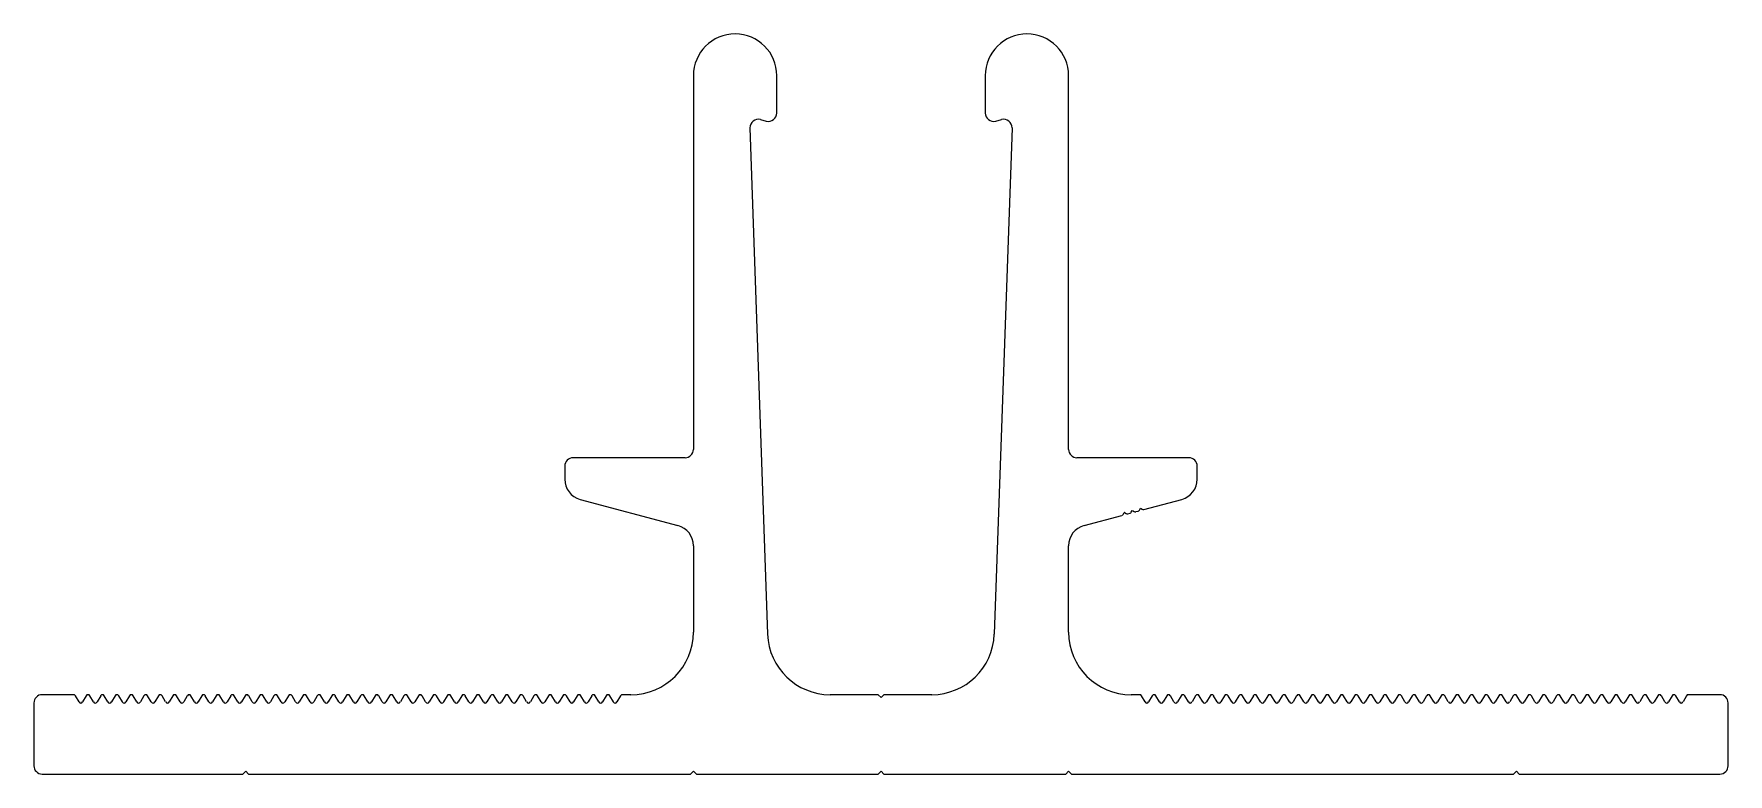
# Model space of a CAD drawing. Extents: x -100 to 103, y -14 to 74.
import ezdxf

# ---------------------------------------------------------------- set-up
doc = ezdxf.new("R2010")
doc.units = 0
doc.header["$MEASUREMENT"] = 0
doc.layers.get('Defpoints').update_dxf_attribs({"linetype": 'CONTINUOUS'})

msp = doc.modelspace()

# ---------------------------------------------------------------- linework, layer by layer
at = {"layer": 'Defpoints', "ltscale": 0.5}
for p, q in [((-20.89, 69.42), (-20.89, 24.62)), ((-10.89, 64.94), (-10.89, 69.42)), ((14.11, 69.42), (14.11, 64.94)), ((24.11, 24.62), (24.11, 69.42)), ((24.11, 69.42), (24.11, 69.42)), ((-11.98, 2.45), (-14.1, 63.16)), ((-12.85, 64.16), (-12.15, 63.97)), ((17.32, 63.16), (15.2, 2.45)), ((15.37, 63.97), (16.06, 64.16)), ((-36.32, 22.62), (-36.32, 21.04)), ((-21.89, 23.62), (-35.32, 23.62)), ((38.53, 23.62), (25.11, 23.62)), ((39.53, 21.04), (39.53, 22.62)), ((-34.46, 18.62), (-22.75, 15.48)), ((33.13, 17.41), (37.68, 18.62)), ((25.96, 15.48), (30.51, 16.7)), ((30.66, 16.82), (30.79, 17.03)), ((30.8, 17.03), (31.01, 16.91)), ((31.2, 16.89), (31.48, 16.96)), ((31.63, 17.08), (31.75, 17.29)), ((31.76, 17.29), (31.97, 17.17)), ((32.16, 17.15), (32.44, 17.22)), ((32.6, 17.34), (32.72, 17.55)), ((32.73, 17.55), (32.94, 17.43)), ((-20.89, 13.07), (-20.89, 2.71)), ((24.11, 2.71), (24.11, 13.07)), ((-99.99, -5.79), (-99.99, -13.31)), ((-95.23, -4.79), (-98.99, -4.79)), ((-94.58, -5.66), (-95.01, -4.91)), ((-93.71, -4.91), (-94.15, -5.66)), ((-92.85, -5.66), (-93.28, -4.91)), ((-91.98, -4.91), (-92.42, -5.66)), ((-91.12, -5.66), (-91.55, -4.91)), ((-90.25, -4.91), (-90.68, -5.66)), ((-90.68, -5.66), (-90.68, -5.66)), ((-89.38, -5.66), (-89.82, -4.91)), ((-88.52, -4.91), (-88.95, -5.66)), ((-87.65, -5.66), (-88.09, -4.91)), ((-86.79, -4.91), (-87.22, -5.66)), ((-87.22, -5.66), (-87.22, -5.66)), ((-85.92, -5.66), (-86.35, -4.91)), ((-85.05, -4.91), (-85.49, -5.66)), ((-85.49, -5.66), (-85.49, -5.66)), ((-84.19, -5.66), (-84.62, -4.91)), ((-83.32, -4.91), (-83.76, -5.66)), ((-82.46, -5.66), (-82.89, -4.91)), ((-81.59, -4.91), (-82.02, -5.66)), ((-82.02, -5.66), (-82.02, -5.66)), ((-80.72, -5.66), (-81.16, -4.91)), ((-79.86, -4.91), (-80.29, -5.66)), ((-80.29, -5.66), (-80.29, -5.66)), ((-78.99, -5.66), (-79.43, -4.91)), ((-78.13, -4.91), (-78.56, -5.66)), ((-77.26, -5.66), (-77.69, -4.91)), ((-76.39, -4.91), (-76.83, -5.66)), ((-76.83, -5.66), (-76.83, -5.66)), ((-75.53, -5.66), (-75.96, -4.91)), ((-74.66, -4.91), (-75.09, -5.66)), ((-75.09, -5.66), (-75.09, -5.66)), ((-73.8, -5.66), (-74.23, -4.91)), ((-72.93, -4.91), (-73.36, -5.66)), ((-72.06, -5.66), (-72.5, -4.91)), ((-71.2, -4.91), (-71.63, -5.66)), ((-71.63, -5.66), (-71.63, -5.66)), ((-70.33, -5.66), (-70.76, -4.91)), ((-69.47, -4.91), (-69.9, -5.66)), ((-69.9, -5.66), (-69.9, -5.66)), ((-68.6, -5.66), (-69.03, -4.91)), ((-67.73, -4.91), (-68.17, -5.66)), ((-66.87, -5.66), (-67.3, -4.91)), ((-66, -4.91), (-66.43, -5.66)), ((-66.43, -5.66), (-66.43, -5.66)), ((-65.14, -5.66), (-65.57, -4.91)), ((-64.27, -4.91), (-64.7, -5.66)), ((-64.7, -5.66), (-64.7, -5.66)), ((-63.4, -5.66), (-63.84, -4.91)), ((-62.54, -4.91), (-62.97, -5.66)), ((-61.67, -5.66), (-62.1, -4.91)), ((-60.81, -4.91), (-61.24, -5.66)), ((-61.24, -5.66), (-61.24, -5.66)), ((-59.94, -5.66), (-60.37, -4.91)), ((-59.07, -4.91), (-59.51, -5.66)), ((-59.51, -5.66), (-59.51, -5.66)), ((-58.21, -5.66), (-58.64, -4.91)), ((-57.34, -4.91), (-57.77, -5.66)), ((-56.48, -5.66), (-56.91, -4.91)), ((-55.61, -4.91), (-56.04, -5.66)), ((-54.74, -5.66), (-55.18, -4.91)), ((-54.74, -5.66), (-54.74, -5.66)), ((-53.88, -4.91), (-54.31, -5.66)), ((-53.01, -5.66), (-53.44, -4.91)), ((-52.15, -4.91), (-52.58, -5.66)), ((-51.28, -5.66), (-51.71, -4.91)), ((-50.41, -4.91), (-50.85, -5.66)), ((-50.85, -5.66), (-50.85, -5.66)), ((-49.55, -5.66), (-49.98, -4.91)), ((-48.68, -4.91), (-49.11, -5.66)), ((-47.82, -5.66), (-48.25, -4.91)), ((-46.95, -4.91), (-47.38, -5.66)), ((-47.38, -5.66), (-47.38, -5.66)), ((-46.08, -5.66), (-46.52, -4.91)), ((-45.22, -4.91), (-45.65, -5.66)), ((-45.65, -5.66), (-45.65, -5.66)), ((-44.35, -5.66), (-44.78, -4.91)), ((-43.48, -4.91), (-43.92, -5.66)), ((-42.62, -5.66), (-43.05, -4.91)), ((-41.75, -4.91), (-42.19, -5.66)), ((-42.19, -5.66), (-42.19, -5.66)), ((-40.89, -5.66), (-41.32, -4.91)), ((-40.02, -4.91), (-40.45, -5.66)), ((-40.45, -5.66), (-40.45, -5.66)), ((-39.15, -5.66), (-39.59, -4.91)), ((-38.29, -4.91), (-38.72, -5.66)), ((-37.42, -5.66), (-37.86, -4.91)), ((-36.56, -4.91), (-36.99, -5.66)), ((-36.99, -5.66), (-36.99, -5.66)), ((-35.69, -5.66), (-36.12, -4.91)), ((-34.82, -4.91), (-35.26, -5.66)), ((-35.26, -5.66), (-35.26, -5.66)), ((-33.96, -5.66), (-34.39, -4.91)), ((-33.09, -4.91), (-33.53, -5.66)), ((-32.23, -5.66), (-32.66, -4.91)), ((-31.36, -4.91), (-31.79, -5.66)), ((-31.79, -5.66), (-31.79, -5.66)), ((-30.49, -5.66), (-30.93, -4.91)), ((-29.63, -4.91), (-30.06, -5.66)), ((-30.06, -5.66), (-30.06, -5.66)), ((-28.39, -4.79), (-29.41, -4.79)), ((1.26, -4.79), (-4.49, -4.79)), ((1.61, -5.14), (1.26, -4.79)), ((1.96, -4.79), (1.61, -5.14)), ((7.7, -4.79), (1.96, -4.79)), ((32.63, -4.79), (31.61, -4.79)), ((33.28, -5.66), (32.84, -4.91)), ((33.28, -5.66), (33.28, -5.66)), ((34.14, -4.91), (33.71, -5.66)), ((35.01, -5.66), (34.58, -4.91)), ((35.01, -5.66), (35.01, -5.66)), ((35.87, -4.91), (35.44, -5.66)), ((36.74, -5.66), (36.31, -4.91)), ((37.61, -4.91), (37.17, -5.66)), ((38.47, -5.66), (38.04, -4.91)), ((38.47, -5.66), (38.47, -5.66)), ((39.34, -4.91), (38.91, -5.66)), ((40.2, -5.66), (39.77, -4.91)), ((40.2, -5.66), (40.2, -5.66)), ((41.07, -4.91), (40.64, -5.66)), ((41.94, -5.66), (41.5, -4.91)), ((42.8, -4.91), (42.37, -5.66)), ((43.67, -5.66), (43.24, -4.91)), ((43.67, -5.66), (43.67, -5.66)), ((44.53, -4.91), (44.1, -5.66)), ((45.4, -5.66), (44.97, -4.91)), ((45.4, -5.66), (45.4, -5.66)), ((46.27, -4.91), (45.83, -5.66)), ((47.13, -5.66), (46.7, -4.91)), ((48, -4.91), (47.57, -5.66)), ((48.87, -5.66), (48.43, -4.91)), ((48.87, -5.66), (48.87, -5.66)), ((49.73, -4.91), (49.3, -5.66)), ((50.6, -5.66), (50.16, -4.91)), ((50.6, -5.66), (50.6, -5.66)), ((51.46, -4.91), (51.03, -5.66)), ((52.33, -5.66), (51.9, -4.91)), ((53.2, -4.91), (52.76, -5.66)), ((54.06, -5.66), (53.63, -4.91)), ((54.06, -5.66), (54.06, -5.66)), ((54.93, -4.91), (54.49, -5.66)), ((55.79, -5.66), (55.36, -4.91)), ((56.66, -4.91), (56.23, -5.66)), ((57.53, -5.66), (57.09, -4.91)), ((58.39, -4.91), (57.96, -5.66)), ((57.96, -5.66), (57.96, -5.66)), ((59.26, -5.66), (58.82, -4.91)), ((60.12, -4.91), (59.69, -5.66)), ((60.99, -5.66), (60.56, -4.91)), ((61.86, -4.91), (61.42, -5.66)), ((62.72, -5.66), (62.29, -4.91)), ((62.72, -5.66), (62.72, -5.66)), ((63.59, -4.91), (63.15, -5.66)), ((64.45, -5.66), (64.02, -4.91)), ((64.45, -5.66), (64.45, -5.66)), ((65.32, -4.91), (64.89, -5.66)), ((66.19, -5.66), (65.75, -4.91)), ((67.05, -4.91), (66.62, -5.66)), ((67.92, -5.66), (67.48, -4.91)), ((67.92, -5.66), (67.92, -5.66)), ((68.78, -4.91), (68.35, -5.66)), ((69.65, -5.66), (69.22, -4.91)), ((69.65, -5.66), (69.65, -5.66)), ((70.52, -4.91), (70.08, -5.66)), ((71.38, -5.66), (70.95, -4.91)), ((72.25, -4.91), (71.81, -5.66)), ((73.11, -5.66), (72.68, -4.91)), ((73.11, -5.66), (73.11, -5.66)), ((73.98, -4.91), (73.55, -5.66)), ((74.85, -5.66), (74.41, -4.91)), ((74.85, -5.66), (74.85, -5.66)), ((75.71, -4.91), (75.28, -5.66)), ((76.58, -5.66), (76.14, -4.91)), ((77.44, -4.91), (77.01, -5.66)), ((78.31, -5.66), (77.88, -4.91)), ((78.31, -5.66), (78.31, -5.66)), ((79.18, -4.91), (78.74, -5.66)), ((80.04, -5.66), (79.61, -4.91)), ((80.04, -5.66), (80.04, -5.66)), ((80.91, -4.91), (80.47, -5.66)), ((81.77, -5.66), (81.34, -4.91)), ((82.64, -4.91), (82.21, -5.66)), ((83.51, -5.66), (83.07, -4.91)), ((83.51, -5.66), (83.51, -5.66)), ((84.37, -4.91), (83.94, -5.66)), ((85.24, -5.66), (84.81, -4.91)), ((85.24, -5.66), (85.24, -5.66)), ((86.1, -4.91), (85.67, -5.66)), ((86.97, -5.66), (86.54, -4.91)), ((87.84, -4.91), (87.4, -5.66)), ((88.7, -5.66), (88.27, -4.91)), ((88.7, -5.66), (88.7, -5.66)), ((89.57, -4.91), (89.14, -5.66)), ((90.43, -5.66), (90, -4.91)), ((90.43, -5.66), (90.43, -5.66)), ((91.3, -4.91), (90.87, -5.66)), ((92.17, -5.66), (91.73, -4.91)), ((93.03, -4.91), (92.6, -5.66)), ((93.9, -5.66), (93.47, -4.91)), ((93.9, -5.66), (93.9, -5.66)), ((94.76, -4.91), (94.33, -5.66)), ((95.63, -5.66), (95.2, -4.91)), ((96.5, -4.91), (96.06, -5.66)), ((97.36, -5.66), (96.93, -4.91)), ((98.23, -4.91), (97.8, -5.66)), ((102.21, -4.79), (98.44, -4.79)), ((103.21, -13.31), (103.21, -5.79)), ((-74.94, -14.31), (-74.59, -13.96)), ((-74.59, -13.96), (-74.24, -14.31)), ((-21.24, -14.31), (-20.89, -13.96)), ((-20.89, -13.96), (-20.54, -14.31)), ((1.26, -14.31), (1.61, -13.96)), ((1.61, -13.96), (1.96, -14.31)), ((23.76, -14.31), (24.11, -13.96)), ((24.11, -13.96), (24.46, -14.31)), ((77.46, -14.31), (77.81, -13.96)), ((77.81, -13.96), (78.16, -14.31)), ((-98.99, -14.31), (-74.94, -14.31)), ((-74.24, -14.31), (-21.24, -14.31)), ((-20.54, -14.31), (1.26, -14.31)), ((1.96, -14.31), (23.76, -14.31)), ((24.46, -14.31), (77.46, -14.31)), ((78.16, -14.31), (102.21, -14.31))]:
    msp.add_line(p, q, dxfattribs=at)
for centre, radius, start, end in [((-15.89, 69.42), 5, 0, 180), ((19.11, 69.42), 5, 0, 180), ((-13.11, 63.19), 1, 75, 182), ((-11.89, 64.94), 1, 255, 0), ((15.11, 64.94), 1, 180, 285), ((16.32, 63.19), 1, 358, 105), ((-21.89, 24.62), 1, 270, 0), ((25.11, 24.62), 1, 180, 270), ((-35.32, 22.62), 1, 90, 180), ((38.53, 22.62), 1, 0, 90), ((-33.82, 21.04), 2.5, 180, 255), ((37.03, 21.04), 2.5, 285, 360), ((30.45, 16.95), 0.25, 285, 330), ((30.79, 17.03), 0.008, 60, 150), ((31.13, 17.13), 0.25, 240, 285), ((31.41, 17.2), 0.25, 285, 330), ((31.76, 17.29), 0.008, 60, 150), ((32.1, 17.39), 0.25, 240, 285), ((32.38, 17.46), 0.25, 285, 330), ((32.72, 17.54), 0.008, 60, 150), ((33.06, 17.65), 0.25, 239.9999, 284.9999), ((-23.39, 13.07), 2.5, 0, 75), ((26.61, 13.07), 2.5, 105, 180), ((-28.39, 2.71), 7.5, 270, 360), ((-4.49, 2.71), 7.5, 182, 270), ((7.7, 2.71), 7.5, 270, 358), ((31.61, 2.71), 7.5, 180, 270), ((-98.99, -5.79), 1, 90, 180), ((-95.23, -5.04), 0.25, 30, 90), ((-94.36, -5.54), 0.25, 210, 330), ((-93.5, -5.04), 0.25, 30, 150), ((-92.63, -5.54), 0.25, 210, 330), ((-91.77, -5.04), 0.25, 30, 150), ((-90.9, -5.54), 0.25, 210, 330), ((-90.03, -5.04), 0.25, 30, 150), ((-89.17, -5.54), 0.25, 210, 330), ((-88.3, -5.04), 0.25, 30, 150), ((-87.44, -5.54), 0.25, 210, 330), ((-86.57, -5.04), 0.25, 30, 150), ((-85.7, -5.54), 0.25, 210, 330), ((-84.84, -5.04), 0.25, 30, 150), ((-83.97, -5.54), 0.25, 210, 330), ((-83.11, -5.04), 0.25, 30, 150), ((-82.24, -5.54), 0.25, 210, 330), ((-81.37, -5.04), 0.25, 30, 150), ((-80.51, -5.54), 0.25, 210, 330), ((-79.64, -5.04), 0.25, 30, 150), ((-78.78, -5.54), 0.25, 210, 330), ((-77.91, -5.04), 0.25, 30, 150), ((-77.04, -5.54), 0.25, 210, 330), ((-76.18, -5.04), 0.25, 30, 150), ((-75.31, -5.54), 0.25, 210, 330), ((-74.45, -5.04), 0.25, 30, 150), ((-73.58, -5.54), 0.25, 210, 330), ((-72.71, -5.04), 0.25, 30, 150), ((-71.85, -5.54), 0.25, 210, 330), ((-70.98, -5.04), 0.25, 30, 150), ((-70.12, -5.54), 0.25, 210, 330), ((-69.25, -5.04), 0.25, 30, 150), ((-68.38, -5.54), 0.25, 210, 330), ((-67.52, -5.04), 0.25, 30, 150), ((-66.65, -5.54), 0.25, 210, 330), ((-65.79, -5.04), 0.25, 30, 150), ((-64.92, -5.54), 0.25, 210, 330), ((-64.05, -5.04), 0.25, 30, 150), ((-63.19, -5.54), 0.25, 210, 330), ((-62.32, -5.04), 0.25, 30, 150), ((-61.46, -5.54), 0.25, 210, 330), ((-60.59, -5.04), 0.25, 30, 150), ((-59.72, -5.54), 0.25, 210, 330), ((-58.86, -5.04), 0.25, 30, 150), ((-57.99, -5.54), 0.25, 210, 330), ((-57.12, -5.04), 0.25, 30, 150), ((-56.26, -5.54), 0.25, 210, 330), ((-55.39, -5.04), 0.25, 30, 150), ((-54.53, -5.54), 0.25, 210, 330), ((-53.66, -5.04), 0.25, 30, 150), ((-52.79, -5.54), 0.25, 210, 330), ((-51.93, -5.04), 0.25, 30, 150), ((-51.06, -5.54), 0.25, 210, 330), ((-50.2, -5.04), 0.25, 30, 150), ((-49.33, -5.54), 0.25, 210, 330), ((-48.46, -5.04), 0.25, 30, 150), ((-47.6, -5.54), 0.25, 210, 330), ((-46.73, -5.04), 0.25, 30, 150), ((-45.87, -5.54), 0.25, 210, 330), ((-45, -5.04), 0.25, 30, 150), ((-44.13, -5.54), 0.25, 210, 330), ((-43.27, -5.04), 0.25, 30, 150), ((-42.4, -5.54), 0.25, 210, 330), ((-41.54, -5.04), 0.25, 30, 150), ((-40.67, -5.54), 0.25, 210, 330), ((-39.8, -5.04), 0.25, 30, 150), ((-38.94, -5.54), 0.25, 210, 330), ((-38.07, -5.04), 0.25, 30, 150), ((-37.21, -5.54), 0.25, 210, 330), ((-36.34, -5.04), 0.25, 30, 150), ((-35.47, -5.54), 0.25, 210, 330), ((-34.61, -5.04), 0.25, 30, 150), ((-33.74, -5.54), 0.25, 210, 330), ((-32.88, -5.04), 0.25, 30, 150), ((-32.01, -5.54), 0.25, 210, 330), ((-31.14, -5.04), 0.25, 30, 150), ((-30.28, -5.54), 0.25, 210, 330), ((-29.41, -5.04), 0.25, 90, 150), ((32.63, -5.04), 0.25, 30, 90), ((33.49, -5.54), 0.25, 210, 330), ((34.36, -5.04), 0.25, 30, 150), ((35.23, -5.54), 0.25, 210, 330), ((36.09, -5.04), 0.25, 30, 150), ((36.96, -5.54), 0.25, 210, 330), ((37.82, -5.04), 0.25, 30, 150), ((38.69, -5.54), 0.25, 210, 330), ((39.56, -5.04), 0.25, 30, 150), ((40.42, -5.54), 0.25, 210, 330), ((41.29, -5.04), 0.25, 30, 150), ((42.15, -5.54), 0.25, 210, 330), ((43.02, -5.04), 0.25, 30, 150), ((43.89, -5.54), 0.25, 210, 330), ((44.75, -5.04), 0.25, 30, 150), ((45.62, -5.54), 0.25, 210, 330), ((46.48, -5.04), 0.25, 30, 150), ((47.35, -5.54), 0.25, 210, 330), ((48.22, -5.04), 0.25, 30, 150), ((49.08, -5.54), 0.25, 210, 330), ((49.95, -5.04), 0.25, 30, 150), ((50.81, -5.54), 0.25, 210, 330), ((51.68, -5.04), 0.25, 30, 150), ((52.55, -5.54), 0.25, 210, 330), ((53.41, -5.04), 0.25, 30, 150), ((54.28, -5.54), 0.25, 210, 330), ((55.14, -5.04), 0.25, 30, 150), ((56.01, -5.54), 0.25, 210, 330), ((56.88, -5.04), 0.25, 30, 150), ((57.74, -5.54), 0.25, 210, 330), ((58.61, -5.04), 0.25, 30, 150), ((59.47, -5.54), 0.25, 210, 330), ((60.34, -5.04), 0.25, 30, 150), ((61.21, -5.54), 0.25, 210, 330), ((62.07, -5.04), 0.25, 30, 150), ((62.94, -5.54), 0.25, 210, 330), ((63.8, -5.04), 0.25, 30, 150), ((64.67, -5.54), 0.25, 210, 330), ((65.54, -5.04), 0.25, 30, 150), ((66.4, -5.54), 0.25, 210, 330), ((67.27, -5.04), 0.25, 30, 150), ((68.13, -5.54), 0.25, 210, 330), ((69, -5.04), 0.25, 30, 150), ((69.87, -5.54), 0.25, 210, 330), ((70.73, -5.04), 0.25, 30, 150), ((71.6, -5.54), 0.25, 210, 330), ((72.46, -5.04), 0.25, 30, 150), ((73.33, -5.54), 0.25, 210, 330), ((74.2, -5.04), 0.25, 30, 150), ((75.06, -5.54), 0.25, 210, 330), ((75.93, -5.04), 0.25, 30, 150), ((76.79, -5.54), 0.25, 210, 330), ((77.66, -5.04), 0.25, 30, 150), ((78.53, -5.54), 0.25, 210, 330), ((79.39, -5.04), 0.25, 30, 150), ((80.26, -5.54), 0.25, 210, 330), ((81.12, -5.04), 0.25, 30, 150), ((81.99, -5.54), 0.25, 210, 330), ((82.86, -5.04), 0.25, 30, 150), ((83.72, -5.54), 0.25, 210, 330), ((84.59, -5.04), 0.25, 30, 150), ((85.45, -5.54), 0.25, 210, 330), ((86.32, -5.04), 0.25, 30, 150), ((87.19, -5.54), 0.25, 210, 330), ((88.05, -5.04), 0.25, 30, 150), ((88.92, -5.54), 0.25, 210, 330), ((89.78, -5.04), 0.25, 30, 150), ((90.65, -5.54), 0.25, 210, 330), ((91.52, -5.04), 0.25, 30, 150), ((92.38, -5.54), 0.25, 210, 330), ((93.25, -5.04), 0.25, 30, 150), ((94.11, -5.54), 0.25, 210, 330), ((94.98, -5.04), 0.25, 30, 150), ((95.85, -5.54), 0.25, 210, 330), ((96.71, -5.04), 0.25, 30, 150), ((97.58, -5.54), 0.25, 210, 330), ((98.44, -5.04), 0.25, 90, 150), ((102.21, -5.79), 1, 0, 90), ((-98.99, -13.31), 1, 180, 270), ((102.21, -13.31), 1, 270, 0)]:
    msp.add_arc(centre, radius, start, end, dxfattribs=at)

doc.saveas('drawing.dxf')
